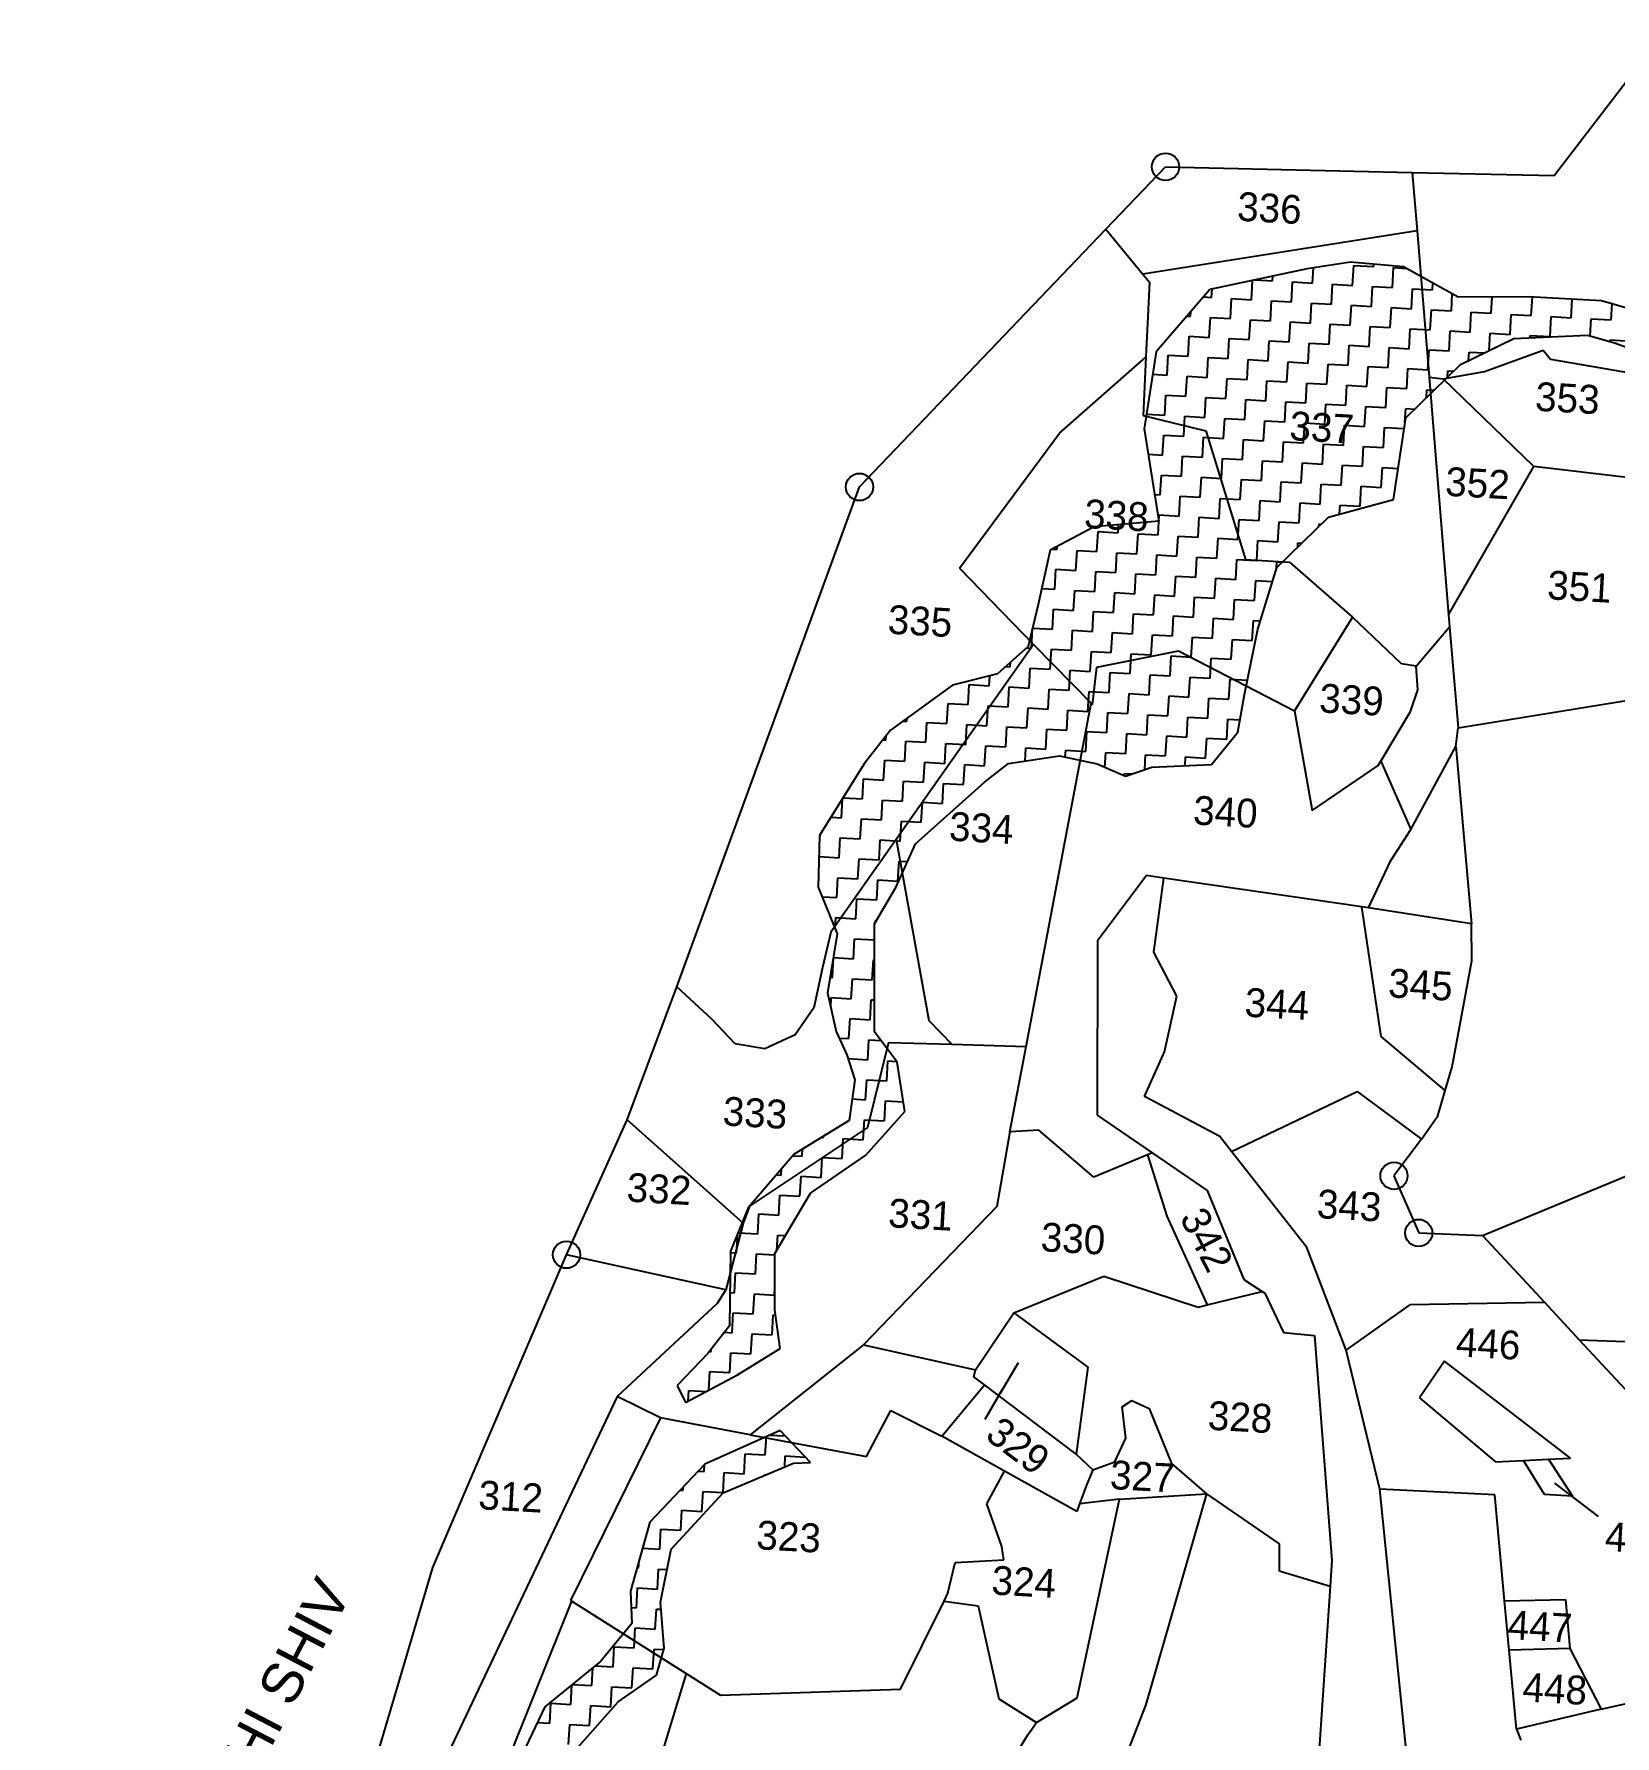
# Model space of a CAD drawing. Header units: metres. Extents: x 291643 to 293224, y 1990052 to 1993088.
# Drawn here: x 291999 to 292525, y 1991942 to 1992508 of the extents above; entities that cross this region are included whole.
import ezdxf
from ezdxf.enums import TextEntityAlignment as Align

# ---------------------------------------------------------------- set-up
doc = ezdxf.new("R2010")
doc.units = ezdxf.units.M
doc.header["$MEASUREMENT"] = 0
for name, color, linetype in [('OFF', 1, 'Continuous'), ('POLY_HATCH', 12, 'Continuous'), ('POLY_PARCEL', 6, 'Continuous'), ('TEXT_MAPOUT', 7, 'Continuous'), ('TEXT_PARCEL', 7, 'Continuous'), ('V_BOUND_LINE', 7, 'Continuous')]:
    doc.layers.add(name, color=color, linetype=linetype)
doc.styles.get("Standard").update_dxf_attribs({"font": 'arial.ttf'})
doc.styles.add('TEXT_MAP', font='')
doc.styles.get('TEXT_MAP').set_extended_font_data('Kruti Dev 050')
doc.dimstyles.get("Standard").update_dxf_attribs({"dimtxt": 0.18, "dimasz": 0.18, "dimexe": 0.18, "dimexo": 0.0625, "dimgap": 0.09, "dimtad": 0, "dimtih": 1, "dimtoh": 1, "dimdec": 4, "dimzin": 0, "dimdsep": 46, "dimtxsty": 'Standard', "dimcen": 0.09, "dimadec": 0, "dimazin": 0, "dimtfac": 1, "dimtdec": 4, "dimtofl": 0, "dimtmove": 0, "dimatfit": 3, "dimfxl": 1, "dimtolj": 1, "dimtzin": 0, "dimarcsym": 0})

msp = doc.modelspace()

# ---------------------------------------------------------------- linework, layer by layer
for centre in [(292375.51, 1992464.03), (292273.7, 1992357.5), (292451.51, 1992128.33), (292459.73, 1992109.29), (292176.22, 1992102.06)]:
    msp.add_circle(centre, 4.53)
at = {"layer": 'OFF'}
msp.add_line((292207.52, 1992047.81), (292193.08, 1992054.91), dxfattribs=at)
at = {"layer": 'POLY_HATCH'}
for p, q in [((292422.66, 1992430.06), (292390.29, 1992423.27)), ((292437, 1992432.3), (292422.66, 1992430.06)), ((292454.68, 1992430.79), (292437, 1992432.3)), ((292472.89, 1992420.63), (292454.68, 1992430.79)), ((292390.29, 1992423.27), (292372.36, 1992402.46)), ((292496.26, 1992420.83), (292472.89, 1992420.63)), ((292520.55, 1992419.46), (292496.26, 1992420.83)), ((292542.02, 1992413.18), (292520.55, 1992419.46)), ((292473.66, 1992398.26), (292491.41, 1992406.9)), ((292491.41, 1992406.9), (292515.84, 1992408.06)), ((292515.84, 1992408.06), (292524.84, 1992405.52)), ((292372.36, 1992402.46), (292368.37, 1992376.81)), ((292524.84, 1992405.52), (292546.23, 1992397.72)), ((292455.4, 1992380.52), (292473.66, 1992398.26)), ((292451.32, 1992353.35), (292455.4, 1992380.52)), ((292368.37, 1992376.81), (292373.24, 1992346.09)), ((292429.67, 1992347.47), (292451.32, 1992353.35)), ((292351.81, 1992344.26), (292337.16, 1992336.46)), ((292373.24, 1992346.09), (292351.81, 1992344.26)), ((292412.48, 1992330.68), (292429.67, 1992347.47)), ((292337.16, 1992336.46), (292333.09, 1992318.42)), ((292406.24, 1992310.23), (292412.48, 1992330.68)), ((292333.09, 1992318.42), (292329.76, 1992304.4)), ((292401.74, 1992288.45), (292406.24, 1992310.23)), ((292329.76, 1992304.4), (292319.6, 1992295.34)), ((292319.6, 1992295.34), (292304.67, 1992291.61)), ((292304.67, 1992291.61), (292284.02, 1992276.54)), ((292399.51, 1992275.89), (292401.74, 1992288.45)), ((292284.02, 1992276.54), (292275.27, 1992265.37)), ((292390.78, 1992265.22), (292399.51, 1992275.89)), ((292275.27, 1992265.37), (292260.43, 1992241.59)), ((292315.31, 1992259.34), (292323.27, 1992265.48)), ((292323.27, 1992265.48), (292340.18, 1992268.08)), ((292340.18, 1992268.08), (292352.71, 1992265.34)), ((292352.71, 1992265.34), (292362.13, 1992261.26)), ((292362.13, 1992261.26), (292370.93, 1992264.31)), ((292370.93, 1992264.31), (292390.78, 1992265.22)), ((292292.32, 1992238.82), (292315.31, 1992259.34)), ((292260.43, 1992241.59), (292259.97, 1992224.36)), ((292285.93, 1992224.46), (292292.32, 1992238.82)), ((292259.97, 1992224.36), (292266.2, 1992208.79)), ((292278.64, 1992212.19), (292285.93, 1992224.46)), ((292266.2, 1992208.79), (292263.06, 1992189.18)), ((292278.63, 1992176.17), (292278.64, 1992212.19)), ((292263.06, 1992189.18), (292265.89, 1992176.33)), ((292265.89, 1992176.33), (292269.51, 1992168.52)), ((292286.19, 1992166.1), (292278.63, 1992176.17)), ((292269.51, 1992168.52), (292272.09, 1992160.25)), ((292288.82, 1992149.72), (292286.19, 1992166.1)), ((292272.09, 1992160.25), (292270.3, 1992146.66)), ((292270.3, 1992146.66), (292251.9, 1992135.52)), ((292275.81, 1992135.23), (292288.82, 1992149.72)), ((292251.9, 1992135.52), (292236.68, 1992117.6)), ((292257.33, 1992122.57), (292275.81, 1992135.23)), ((292236.68, 1992117.6), (292230.79, 1992103.22)), ((292245.53, 1992102.44), (292257.33, 1992122.57)), ((292230.79, 1992103.22), (292230.4, 1992078.38)), ((292245.49, 1992083.66), (292245.53, 1992102.44)), ((292247.3, 1992070.88), (292245.49, 1992083.66)), ((292230.4, 1992078.38), (292223.28, 1992069.14)), ((292223.28, 1992069.14), (292213.04, 1992058.56)), ((292233.1, 1992062.04), (292247.3, 1992070.88)), ((292215.82, 1992052.87), (292233.1, 1992062.04)), ((292213.04, 1992058.56), (292215.82, 1992052.87)), ((292247.27, 1992043.59), (292222.27, 1992032.32)), ((292257.33, 1992032.88), (292247.27, 1992043.59)), ((292222.27, 1992032.32), (292203.92, 1992013.06)), ((292228.33, 1992022.84), (292251.74, 1992032.69)), ((292251.74, 1992032.69), (292257.33, 1992032.88)), ((292211.03, 1992004.03), (292228.33, 1992022.84)), ((292203.92, 1992013.06), (292197.55, 1991990.08)), ((292207.5, 1991986.47), (292211.03, 1992004.03)), ((292197.55, 1991990.08), (292197.96, 1991979.4)), ((292208.66, 1991971.19), (292207.5, 1991986.47)), ((292197.96, 1991979.4), (292187.6, 1991966.8)), ((292206.12, 1991962.2), (292208.66, 1991971.19)), ((292187.6, 1991966.8), (292168.97, 1991951.61)), ((292193.44, 1991953.27), (292206.12, 1991962.2)), ((292164.7, 1991920.9), (292193.44, 1991953.27)), ((292168.97, 1991951.61), (292157.45, 1991927.4))]:
    msp.add_line(p, q, dxfattribs=at)
at = {"layer": 'POLY_HATCH', "linetype": 'Continuous'}
for p, q in [((292424.43, 1992425.34), (292424.72, 1992430.39)), ((292437.73, 1992424.59), (292438.1, 1992431.24)), ((292438.1, 1992431.24), (292444.75, 1992430.87)), ((292444.75, 1992430.87), (292444.8, 1992431.63)), ((292451.02, 1992423.84), (292451.4, 1992430.49)), ((292451.4, 1992430.49), (292455.65, 1992430.25)), ((292390.82, 1992420.57), (292390.98, 1992423.41)), ((292404.11, 1992419.82), (292404.47, 1992426.25)), ((292405.32, 1992426.42), (292411.14, 1992426.1)), ((292411.14, 1992426.1), (292411.22, 1992427.66)), ((292417.41, 1992419.07), (292417.78, 1992425.72)), ((292417.78, 1992425.72), (292424.43, 1992425.34)), ((292430.7, 1992418.32), (292431.08, 1992424.97)), ((292431.08, 1992424.97), (292437.73, 1992424.59)), ((292444, 1992417.57), (292444.38, 1992424.22)), ((292444.38, 1992424.22), (292451.02, 1992423.84)), ((292457.3, 1992416.82), (292457.67, 1992423.47)), ((292457.67, 1992423.47), (292464.32, 1992423.09)), ((292464.32, 1992423.09), (292464.45, 1992425.34)), ((292388.1, 1992420.73), (292390.82, 1992420.57)), ((292397.09, 1992413.55), (292397.46, 1992420.2)), ((292397.46, 1992420.2), (292404.11, 1992419.82)), ((292410.38, 1992412.8), (292410.76, 1992419.45)), ((292410.76, 1992419.45), (292417.41, 1992419.07)), ((292423.68, 1992412.05), (292424.06, 1992418.7)), ((292424.06, 1992418.7), (292430.7, 1992418.32)), ((292436.98, 1992411.3), (292437.35, 1992417.95)), ((292437.35, 1992417.95), (292444, 1992417.57)), ((292450.27, 1992410.55), (292450.65, 1992417.2)), ((292450.65, 1992417.2), (292457.3, 1992416.82)), ((292470.59, 1992416.07), (292470.91, 1992421.74)), ((292483.89, 1992415.32), (292484.2, 1992420.73)), ((292497.19, 1992414.57), (292497.54, 1992420.76)), ((292510.48, 1992413.82), (292510.83, 1992420.01)), ((292523.78, 1992413.07), (292524.08, 1992418.43)), ((292382.62, 1992414.37), (292383.79, 1992414.3)), ((292383.79, 1992414.3), (292383.88, 1992415.83)), ((292390.07, 1992407.28), (292390.44, 1992413.93)), ((292390.44, 1992413.93), (292397.09, 1992413.55)), ((292403.36, 1992406.53), (292403.74, 1992413.17)), ((292403.74, 1992413.17), (292410.38, 1992412.8)), ((292416.66, 1992405.78), (292417.03, 1992412.42)), ((292417.03, 1992412.42), (292423.68, 1992412.05)), ((292429.95, 1992405.02), (292430.33, 1992411.67)), ((292430.33, 1992411.67), (292436.98, 1992411.3)), ((292463.57, 1992409.8), (292463.95, 1992416.44)), ((292463.95, 1992416.44), (292470.59, 1992416.07)), ((292476.87, 1992409.05), (292477.24, 1992415.69)), ((292477.24, 1992415.69), (292483.89, 1992415.32)), ((292490.16, 1992408.29), (292490.54, 1992414.94)), ((292490.54, 1992414.94), (292497.19, 1992414.57)), ((292503.46, 1992407.54), (292503.83, 1992414.19)), ((292503.83, 1992414.19), (292510.48, 1992413.82)), ((292516.81, 1992407.79), (292517.13, 1992413.44)), ((292517.13, 1992413.44), (292523.78, 1992413.07)), ((292383.04, 1992401), (292383.42, 1992407.65)), ((292383.42, 1992407.65), (292390.07, 1992407.28)), ((292396.34, 1992400.25), (292396.71, 1992406.9)), ((292396.71, 1992406.9), (292403.36, 1992406.53)), ((292409.63, 1992399.5), (292410.01, 1992406.15)), ((292410.01, 1992406.15), (292416.66, 1992405.78)), ((292443.25, 1992404.27), (292443.63, 1992410.92)), ((292443.63, 1992410.92), (292450.27, 1992410.55)), ((292456.55, 1992403.52), (292456.92, 1992410.17)), ((292456.92, 1992410.17), (292463.57, 1992409.8)), ((292469.84, 1992402.77), (292470.22, 1992409.42)), ((292470.22, 1992409.42), (292476.87, 1992409.05)), ((292483.19, 1992402.9), (292483.51, 1992408.67)), ((292483.51, 1992408.67), (292490.16, 1992408.29)), ((292496.77, 1992407.16), (292496.81, 1992407.92)), ((292496.81, 1992407.92), (292503.46, 1992407.54)), ((292523.38, 1992405.93), (292523.4, 1992406.42)), ((292523.4, 1992406.42), (292530.05, 1992406.04)), ((292376.02, 1992394.73), (292376.39, 1992401.38)), ((292376.39, 1992401.38), (292383.04, 1992401)), ((292389.31, 1992393.98), (292389.69, 1992400.63)), ((292389.69, 1992400.63), (292396.34, 1992400.25)), ((292422.93, 1992398.75), (292423.31, 1992405.4)), ((292423.31, 1992405.4), (292429.95, 1992405.02)), ((292436.23, 1992398), (292436.6, 1992404.65)), ((292436.6, 1992404.65), (292443.25, 1992404.27)), ((292449.52, 1992397.25), (292449.9, 1992403.9)), ((292449.9, 1992403.9), (292456.55, 1992403.52)), ((292462.82, 1992396.5), (292463.19, 1992403.15)), ((292463.19, 1992403.15), (292469.84, 1992402.77)), ((292476.33, 1992399.56), (292476.49, 1992402.4)), ((292476.49, 1992402.4), (292481.57, 1992402.11)), ((292371.2, 1992395), (292376.02, 1992394.73)), ((292402.61, 1992393.23), (292402.99, 1992399.88)), ((292402.99, 1992399.88), (292409.63, 1992399.5)), ((292415.91, 1992392.48), (292416.28, 1992399.13)), ((292416.28, 1992399.13), (292422.93, 1992398.75)), ((292429.2, 1992391.73), (292429.58, 1992398.38)), ((292429.58, 1992398.38), (292436.23, 1992398)), ((292442.5, 1992390.98), (292442.87, 1992397.63)), ((292442.87, 1992397.63), (292449.52, 1992397.25)), ((292455.8, 1992390.23), (292456.17, 1992396.88)), ((292456.17, 1992396.88), (292462.82, 1992396.5)), ((292469.35, 1992394.08), (292469.47, 1992396.12)), ((292469.47, 1992396.12), (292471.35, 1992396.02)), ((292382.29, 1992387.71), (292382.67, 1992394.36)), ((292382.67, 1992394.36), (292389.31, 1992393.98)), ((292395.59, 1992386.96), (292395.96, 1992393.61)), ((292395.96, 1992393.61), (292402.61, 1992393.23)), ((292408.88, 1992386.21), (292409.26, 1992392.85)), ((292409.26, 1992392.85), (292415.91, 1992392.48)), ((292422.18, 1992385.46), (292422.55, 1992392.1)), ((292422.55, 1992392.1), (292429.2, 1992391.73)), ((292435.48, 1992384.71), (292435.85, 1992391.35)), ((292435.85, 1992391.35), (292442.5, 1992390.98)), ((292448.77, 1992383.95), (292449.15, 1992390.6)), ((292449.15, 1992390.6), (292455.8, 1992390.23)), ((292462.3, 1992387.22), (292462.44, 1992389.85)), ((292462.44, 1992389.85), (292464.86, 1992389.72)), ((292375.27, 1992381.44), (292375.64, 1992388.08)), ((292375.64, 1992388.08), (292382.29, 1992387.71)), ((292388.56, 1992380.68), (292388.94, 1992387.33)), ((292388.94, 1992387.33), (292395.59, 1992386.96)), ((292401.86, 1992379.93), (292402.24, 1992386.58)), ((292402.24, 1992386.58), (292408.88, 1992386.21)), ((292415.16, 1992379.18), (292415.53, 1992385.83)), ((292415.53, 1992385.83), (292422.18, 1992385.46)), ((292428.45, 1992378.43), (292428.83, 1992385.08)), ((292428.83, 1992385.08), (292435.48, 1992384.71)), ((292441.75, 1992377.68), (292442.12, 1992384.33)), ((292442.12, 1992384.33), (292448.77, 1992383.95)), ((292455.16, 1992378.92), (292455.42, 1992383.58)), ((292455.42, 1992383.58), (292458.37, 1992383.41)), ((292369.15, 1992381.78), (292375.27, 1992381.44)), ((292381.54, 1992374.41), (292381.92, 1992381.06)), ((292381.92, 1992381.06), (292388.56, 1992380.68)), ((292394.84, 1992373.66), (292395.21, 1992380.31)), ((292395.21, 1992380.31), (292401.86, 1992379.93)), ((292408.13, 1992372.91), (292408.51, 1992379.56)), ((292408.51, 1992379.56), (292415.16, 1992379.18)), ((292421.43, 1992372.16), (292421.8, 1992378.81)), ((292421.8, 1992378.81), (292428.45, 1992378.43)), ((292434.73, 1992371.41), (292435.1, 1992378.06)), ((292435.1, 1992378.06), (292441.75, 1992377.68)), ((292374.52, 1992368.14), (292374.89, 1992374.79)), ((292374.89, 1992374.79), (292381.54, 1992374.41)), ((292387.81, 1992367.39), (292388.19, 1992374.04)), ((292388.19, 1992374.04), (292394.84, 1992373.66)), ((292401.11, 1992366.64), (292401.48, 1992373.29)), ((292401.48, 1992373.29), (292408.13, 1992372.91)), ((292414.41, 1992365.89), (292414.78, 1992372.54)), ((292414.78, 1992372.54), (292421.43, 1992372.16)), ((292448.02, 1992370.66), (292448.4, 1992377.31)), ((292448.4, 1992377.31), (292454.86, 1992376.94)), ((292369.7, 1992368.41), (292374.52, 1992368.14)), ((292380.79, 1992361.12), (292381.16, 1992367.76)), ((292381.16, 1992367.76), (292387.81, 1992367.39)), ((292394.09, 1992360.36), (292394.46, 1992367.01)), ((292394.46, 1992367.01), (292401.11, 1992366.64)), ((292407.38, 1992359.61), (292407.76, 1992366.26)), ((292407.76, 1992366.26), (292414.41, 1992365.89)), ((292427.7, 1992365.14), (292428.08, 1992371.78)), ((292428.08, 1992371.78), (292434.73, 1992371.41)), ((292441, 1992364.39), (292441.37, 1992371.03)), ((292441.37, 1992371.03), (292448.02, 1992370.66)), ((292373.77, 1992354.84), (292374.14, 1992361.49)), ((292374.14, 1992361.49), (292380.79, 1992361.12)), ((292387.06, 1992354.09), (292387.44, 1992360.74)), ((292387.44, 1992360.74), (292394.09, 1992360.36)), ((292420.68, 1992358.86), (292421.05, 1992365.51)), ((292421.05, 1992365.51), (292427.7, 1992365.14)), ((292433.97, 1992358.11), (292434.35, 1992364.76)), ((292434.35, 1992364.76), (292441, 1992364.39)), ((292447.27, 1992357.36), (292447.65, 1992364.01)), ((292447.65, 1992364.01), (292452.88, 1992363.71)), ((292371.84, 1992354.95), (292373.77, 1992354.84)), ((292400.36, 1992353.34), (292400.73, 1992359.99)), ((292400.73, 1992359.99), (292407.38, 1992359.61)), ((292413.65, 1992352.59), (292414.03, 1992359.24)), ((292414.03, 1992359.24), (292420.68, 1992358.86)), ((292426.95, 1992351.84), (292427.33, 1992358.49)), ((292427.33, 1992358.49), (292433.97, 1992358.11)), ((292440.25, 1992351.09), (292440.62, 1992357.74)), ((292440.62, 1992357.74), (292447.27, 1992357.36)), ((292380.04, 1992347.82), (292380.41, 1992354.47)), ((292380.41, 1992354.47), (292387.06, 1992354.09)), ((292393.33, 1992347.07), (292393.71, 1992353.72)), ((292393.71, 1992353.72), (292400.36, 1992353.34)), ((292406.63, 1992346.32), (292407.01, 1992352.97)), ((292407.01, 1992352.97), (292413.65, 1992352.59)), ((292419.93, 1992345.57), (292420.3, 1992352.22)), ((292420.3, 1992352.22), (292426.95, 1992351.84)), ((292433.43, 1992348.49), (292433.6, 1992351.46)), ((292433.6, 1992351.46), (292440.25, 1992351.09)), ((292359.72, 1992342.3), (292359.87, 1992344.95)), ((292373.01, 1992341.55), (292373.39, 1992348.19)), ((292373.39, 1992348.19), (292380.04, 1992347.82)), ((292386.31, 1992340.8), (292386.69, 1992347.44)), ((292386.69, 1992347.44), (292393.33, 1992347.07)), ((292399.61, 1992340.05), (292399.98, 1992346.69)), ((292399.98, 1992346.69), (292406.63, 1992346.32)), ((292412.9, 1992339.29), (292413.28, 1992345.94)), ((292413.28, 1992345.94), (292419.93, 1992345.57)), ((292426.53, 1992344.41), (292426.58, 1992345.19)), ((292426.58, 1992345.19), (292427.29, 1992345.15)), ((292352.69, 1992336.02), (292353.07, 1992342.67)), ((292353.07, 1992342.67), (292359.72, 1992342.3)), ((292365.99, 1992335.27), (292366.37, 1992341.92)), ((292366.37, 1992341.92), (292373.01, 1992341.55)), ((292379.29, 1992334.52), (292379.66, 1992341.17)), ((292379.66, 1992341.17), (292386.31, 1992340.8)), ((292392.58, 1992333.77), (292392.96, 1992340.42)), ((292392.96, 1992340.42), (292399.61, 1992340.05)), ((292405.88, 1992333.02), (292406.26, 1992339.67)), ((292406.26, 1992339.67), (292412.9, 1992339.29)), ((292419.47, 1992337.52), (292419.55, 1992338.92)), ((292419.55, 1992338.92), (292420.84, 1992338.85)), ((292337.91, 1992336.86), (292339.4, 1992336.78)), ((292339.4, 1992336.78), (292339.45, 1992337.68)), ((292345.67, 1992329.75), (292346.05, 1992336.4)), ((292346.05, 1992336.4), (292352.69, 1992336.02)), ((292358.97, 1992329), (292359.34, 1992335.65)), ((292359.34, 1992335.65), (292365.99, 1992335.27)), ((292372.26, 1992328.25), (292372.64, 1992334.9)), ((292372.64, 1992334.9), (292379.29, 1992334.52)), ((292385.56, 1992327.5), (292385.94, 1992334.15)), ((292385.94, 1992334.15), (292392.58, 1992333.77)), ((292398.86, 1992326.75), (292399.23, 1992333.4)), ((292399.23, 1992333.4), (292405.88, 1992333.02)), ((292412.4, 1992330.45), (292412.53, 1992332.65)), ((292412.53, 1992332.65), (292414.38, 1992332.54)), ((292338.65, 1992323.48), (292339.02, 1992330.13)), ((292339.02, 1992330.13), (292345.67, 1992329.75)), ((292351.94, 1992322.73), (292352.32, 1992329.38)), ((292352.32, 1992329.38), (292358.97, 1992329)), ((292365.24, 1992321.98), (292365.62, 1992328.63)), ((292365.62, 1992328.63), (292372.26, 1992328.25)), ((292378.54, 1992321.23), (292378.91, 1992327.88)), ((292378.91, 1992327.88), (292385.56, 1992327.5)), ((292391.83, 1992320.48), (292392.21, 1992327.12)), ((292392.21, 1992327.12), (292398.86, 1992326.75)), ((292334.29, 1992323.73), (292338.65, 1992323.48)), ((292344.92, 1992316.46), (292345.3, 1992323.1)), ((292345.3, 1992323.1), (292351.94, 1992322.73)), ((292358.22, 1992315.7), (292358.59, 1992322.35)), ((292358.59, 1992322.35), (292365.24, 1992321.98)), ((292371.51, 1992314.95), (292371.89, 1992321.6)), ((292371.89, 1992321.6), (292378.54, 1992321.23)), ((292384.81, 1992314.2), (292385.18, 1992320.85)), ((292385.18, 1992320.85), (292391.83, 1992320.48)), ((292405.13, 1992319.73), (292405.5, 1992326.37)), ((292405.5, 1992326.37), (292411.07, 1992326.06)), ((292337.9, 1992310.18), (292338.27, 1992316.83)), ((292338.27, 1992316.83), (292344.92, 1992316.46)), ((292351.19, 1992309.43), (292351.57, 1992316.08)), ((292351.57, 1992316.08), (292358.22, 1992315.7)), ((292364.49, 1992308.68), (292364.86, 1992315.33)), ((292364.86, 1992315.33), (292371.51, 1992314.95)), ((292398.11, 1992313.45), (292398.48, 1992320.1)), ((292398.48, 1992320.1), (292405.13, 1992319.73)), ((292330.87, 1992303.91), (292331.25, 1992310.56)), ((292331.25, 1992310.56), (292337.9, 1992310.18)), ((292344.17, 1992303.16), (292344.54, 1992309.81)), ((292344.54, 1992309.81), (292351.19, 1992309.43)), ((292377.79, 1992307.93), (292378.16, 1992314.58)), ((292378.16, 1992314.58), (292384.81, 1992314.2)), ((292391.08, 1992307.18), (292391.46, 1992313.83)), ((292391.46, 1992313.83), (292398.11, 1992313.45)), ((292404.38, 1992306.43), (292404.75, 1992313.08)), ((292404.75, 1992313.08), (292407.07, 1992312.95)), ((292329.31, 1992304), (292330.87, 1992303.91)), ((292357.47, 1992302.41), (292357.84, 1992309.06)), ((292357.84, 1992309.06), (292364.49, 1992308.68)), ((292370.76, 1992301.66), (292371.14, 1992308.31)), ((292371.14, 1992308.31), (292377.79, 1992307.93)), ((292384.06, 1992300.91), (292384.43, 1992307.56)), ((292384.43, 1992307.56), (292391.08, 1992307.18)), ((292397.35, 1992300.16), (292397.73, 1992306.8)), ((292397.73, 1992306.8), (292404.38, 1992306.43)), ((292323.85, 1992297.64), (292323.94, 1992299.21)), ((292337.15, 1992296.89), (292337.52, 1992303.53)), ((292337.52, 1992303.53), (292344.17, 1992303.16)), ((292350.44, 1992296.14), (292350.82, 1992302.78)), ((292350.82, 1992302.78), (292357.47, 1992302.41)), ((292363.74, 1992295.39), (292364.11, 1992302.03)), ((292364.11, 1992302.03), (292370.76, 1992301.66)), ((292377.03, 1992294.63), (292377.41, 1992301.28)), ((292377.41, 1992301.28), (292384.06, 1992300.91)), ((292390.33, 1992293.88), (292390.71, 1992300.53)), ((292390.71, 1992300.53), (292397.35, 1992300.16)), ((292403.97, 1992299.25), (292404, 1992299.78)), ((292404, 1992299.78), (292404.08, 1992299.78)), ((292316.83, 1992291.36), (292317.01, 1992294.69)), ((292322.28, 1992297.73), (292323.85, 1992297.64)), ((292330.12, 1992290.61), (292330.5, 1992297.26)), ((292330.5, 1992297.26), (292337.15, 1992296.89)), ((292343.42, 1992289.86), (292343.79, 1992296.51)), ((292343.79, 1992296.51), (292350.44, 1992296.14)), ((292356.72, 1992289.11), (292357.09, 1992295.76)), ((292357.09, 1992295.76), (292363.74, 1992295.39)), ((292370.01, 1992288.36), (292370.39, 1992295.01)), ((292370.39, 1992295.01), (292377.03, 1992294.63)), ((292383.31, 1992287.61), (292383.68, 1992294.26)), ((292383.68, 1992294.26), (292390.33, 1992293.88)), ((292396.6, 1992286.86), (292396.98, 1992293.51)), ((292396.98, 1992293.51), (292402.72, 1992293.18)), ((292309.8, 1992285.09), (292310.18, 1992291.74)), ((292310.18, 1992291.74), (292316.83, 1992291.36)), ((292323.1, 1992284.34), (292323.47, 1992290.99)), ((292323.47, 1992290.99), (292330.12, 1992290.61)), ((292336.4, 1992283.59), (292336.77, 1992290.24)), ((292336.77, 1992290.24), (292343.42, 1992289.86)), ((292349.69, 1992282.84), (292350.07, 1992289.49)), ((292350.07, 1992289.49), (292356.72, 1992289.11)), ((292362.99, 1992282.09), (292363.36, 1992288.74)), ((292363.36, 1992288.74), (292370.01, 1992288.36)), ((292376.28, 1992281.34), (292376.66, 1992287.99)), ((292376.66, 1992287.99), (292383.31, 1992287.61)), ((292389.58, 1992280.59), (292389.96, 1992287.24)), ((292389.96, 1992287.24), (292396.6, 1992286.86)), ((292302.78, 1992278.82), (292303.15, 1992285.47)), ((292303.15, 1992285.47), (292309.8, 1992285.09)), ((292316.08, 1992278.07), (292316.45, 1992284.72)), ((292316.45, 1992284.72), (292323.1, 1992284.34)), ((292329.37, 1992277.32), (292329.75, 1992283.97)), ((292329.75, 1992283.97), (292336.4, 1992283.59)), ((292342.67, 1992276.57), (292343.04, 1992283.22)), ((292343.04, 1992283.22), (292349.69, 1992282.84)), ((292355.96, 1992275.82), (292356.34, 1992282.46)), ((292356.34, 1992282.46), (292362.99, 1992282.09)), ((292369.26, 1992275.07), (292369.64, 1992281.71)), ((292369.64, 1992281.71), (292376.28, 1992281.34)), ((292288.26, 1992279.64), (292289.48, 1992279.57)), ((292289.48, 1992279.57), (292289.54, 1992280.57)), ((292295.76, 1992272.55), (292296.13, 1992279.19)), ((292296.13, 1992279.19), (292302.78, 1992278.82)), ((292309.05, 1992271.8), (292309.43, 1992278.44)), ((292309.43, 1992278.44), (292316.08, 1992278.07)), ((292322.35, 1992271.04), (292322.72, 1992277.69)), ((292322.72, 1992277.69), (292329.37, 1992277.32)), ((292335.64, 1992270.29), (292336.02, 1992276.94)), ((292336.02, 1992276.94), (292342.67, 1992276.57)), ((292348.94, 1992269.54), (292349.32, 1992276.19)), ((292349.32, 1992276.19), (292355.96, 1992275.82)), ((292382.56, 1992274.31), (292382.93, 1992280.96)), ((292382.93, 1992280.96), (292389.58, 1992280.59)), ((292395.85, 1992273.56), (292396.23, 1992280.21)), ((292396.23, 1992280.21), (292400.23, 1992279.99)), ((292281.52, 1992273.35), (292282.46, 1992273.3)), ((292282.46, 1992273.3), (292282.54, 1992274.65)), ((292288.73, 1992266.27), (292289.11, 1992272.92)), ((292289.11, 1992272.92), (292295.76, 1992272.55)), ((292302.03, 1992265.52), (292302.4, 1992272.17)), ((292302.4, 1992272.17), (292309.05, 1992271.8)), ((292315.32, 1992264.77), (292315.7, 1992271.42)), ((292315.7, 1992271.42), (292322.35, 1992271.04)), ((292328.75, 1992266.32), (292329, 1992270.67)), ((292329, 1992270.67), (292335.64, 1992270.29)), ((292342.16, 1992267.65), (292342.29, 1992269.92)), ((292342.29, 1992269.92), (292348.94, 1992269.54)), ((292362.24, 1992268.79), (292362.61, 1992275.44)), ((292362.61, 1992275.44), (292369.26, 1992275.07)), ((292375.53, 1992268.04), (292375.91, 1992274.69)), ((292375.91, 1992274.69), (292382.56, 1992274.31)), ((292388.83, 1992267.29), (292389.2, 1992273.94)), ((292389.2, 1992273.94), (292395.85, 1992273.56)), ((292281.71, 1992260), (292282.08, 1992266.65)), ((292282.08, 1992266.65), (292288.73, 1992266.27)), ((292295, 1992259.25), (292295.38, 1992265.9)), ((292295.38, 1992265.9), (292302.03, 1992265.52)), ((292308.3, 1992258.5), (292308.68, 1992265.15)), ((292308.68, 1992265.15), (292315.32, 1992264.77)), ((292355.31, 1992264.22), (292355.59, 1992269.17)), ((292355.59, 1992269.17), (292362.24, 1992268.79)), ((292368.61, 1992263.51), (292368.89, 1992268.42)), ((292368.89, 1992268.42), (292375.53, 1992268.04)), ((292382.02, 1992264.82), (292382.18, 1992267.67)), ((292382.18, 1992267.67), (292388.83, 1992267.29)), ((292274.68, 1992253.73), (292275.06, 1992260.38)), ((292275.06, 1992260.38), (292281.71, 1992260)), ((292287.98, 1992252.98), (292288.36, 1992259.63)), ((292288.36, 1992259.63), (292295, 1992259.25)), ((292301.28, 1992252.23), (292301.65, 1992258.87)), ((292301.65, 1992258.87), (292308.3, 1992258.5)), ((292361.82, 1992261.39), (292361.86, 1992262.14)), ((292361.86, 1992262.14), (292364.28, 1992262.01)), ((292267.66, 1992247.46), (292268.02, 1992253.74)), ((292268.23, 1992254.09), (292274.68, 1992253.73)), ((292280.96, 1992246.7), (292281.33, 1992253.35)), ((292281.33, 1992253.35), (292287.98, 1992252.98)), ((292264.21, 1992247.65), (292267.66, 1992247.46)), ((292294.25, 1992245.95), (292294.63, 1992252.6)), ((292294.63, 1992252.6), (292301.28, 1992252.23)), ((292260.64, 1992241.18), (292260.68, 1992241.99)), ((292273.93, 1992240.43), (292274.31, 1992247.08)), ((292274.31, 1992247.08), (292280.96, 1992246.7)), ((292287.23, 1992239.68), (292287.61, 1992246.33)), ((292287.61, 1992246.33), (292294.25, 1992245.95)), ((292260.42, 1992241.2), (292260.64, 1992241.18)), ((292266.91, 1992234.16), (292267.29, 1992240.81)), ((292267.29, 1992240.81), (292273.93, 1992240.43)), ((292280.21, 1992233.41), (292280.58, 1992240.06)), ((292280.58, 1992240.06), (292287.23, 1992239.68)), ((292260.22, 1992233.86), (292260.26, 1992234.53)), ((292260.26, 1992234.53), (292266.91, 1992234.16)), ((292273.18, 1992227.14), (292273.56, 1992233.78)), ((292273.56, 1992233.78), (292280.21, 1992233.41)), ((292286.48, 1992226.38), (292286.85, 1992233.03)), ((292286.85, 1992233.03), (292289.68, 1992232.87)), ((292266.16, 1992220.86), (292266.53, 1992227.51)), ((292266.53, 1992227.51), (292273.18, 1992227.14)), ((292279.46, 1992220.11), (292279.83, 1992226.76)), ((292279.83, 1992226.76), (292286.48, 1992226.38)), ((292261.26, 1992221.14), (292266.16, 1992220.86)), ((292272.43, 1992213.84), (292272.81, 1992220.49)), ((292272.81, 1992220.49), (292279.46, 1992220.11)), ((292265.57, 1992210.36), (292265.78, 1992214.21)), ((292265.78, 1992214.21), (292272.43, 1992213.84)), ((292279.05, 1992212.88), (292279.08, 1992213.46)), ((292279.08, 1992213.46), (292279.38, 1992213.45)), ((292271.68, 1992200.54), (292272.06, 1992207.19)), ((292272.06, 1992207.19), (292278.64, 1992206.82)), ((292264.66, 1992194.27), (292265.03, 1992200.92)), ((292265.03, 1992200.92), (292271.68, 1992200.54)), ((292277.95, 1992193.52), (292278.33, 1992200.17)), ((292278.33, 1992200.17), (292278.63, 1992200.15)), ((292263.88, 1992194.31), (292264.66, 1992194.27)), ((292270.93, 1992187.25), (292271.31, 1992193.9)), ((292271.31, 1992193.9), (292277.95, 1992193.52)), ((292264.1, 1992184.43), (292264.28, 1992187.62)), ((292264.28, 1992187.62), (292270.93, 1992187.25)), ((292277.2, 1992180.22), (292277.58, 1992186.87)), ((292277.58, 1992186.87), (292278.63, 1992186.81)), ((292270.18, 1992173.95), (292270.56, 1992180.6)), ((292270.56, 1992180.6), (292277.2, 1992180.22)), ((292266.9, 1992174.14), (292270.18, 1992173.95)), ((292276.45, 1992166.93), (292276.83, 1992173.58)), ((292276.83, 1992173.58), (292280.74, 1992173.35)), ((292269.89, 1992167.3), (292276.45, 1992166.93)), ((292282.73, 1992159.9), (292283.1, 1992166.55)), ((292283.1, 1992166.55), (292285.97, 1992166.39)), ((292275.7, 1992153.63), (292276.08, 1992160.28)), ((292276.08, 1992160.28), (292282.73, 1992159.9)), ((292271.25, 1992153.88), (292275.7, 1992153.63)), ((292281.97, 1992146.61), (292282.35, 1992153.26)), ((292282.35, 1992153.26), (292288.3, 1992152.92)), ((292274.95, 1992140.33), (292275.33, 1992146.98)), ((292275.33, 1992146.98), (292281.97, 1992146.61)), ((292261.15, 1992141.11), (292261.65, 1992141.09)), ((292261.65, 1992141.09), (292261.67, 1992141.43)), ((292267.93, 1992134.06), (292268.3, 1992140.71)), ((292268.3, 1992140.71), (292274.95, 1992140.33)), ((292251.46, 1992134.99), (292254.63, 1992134.81)), ((292254.63, 1992134.81), (292254.77, 1992137.25)), ((292260.9, 1992127.79), (292261.28, 1992134.44)), ((292261.28, 1992134.44), (292267.93, 1992134.06)), ((292246.05, 1992128.63), (292247.61, 1992128.54)), ((292247.61, 1992128.54), (292247.72, 1992130.6)), ((292253.88, 1992121.52), (292254.26, 1992128.16)), ((292254.26, 1992128.16), (292260.9, 1992127.79)), ((292246.86, 1992115.24), (292247.23, 1992121.89)), ((292247.23, 1992121.89), (292253.88, 1992121.52)), ((292239.83, 1992108.97), (292240.21, 1992115.62)), ((292240.21, 1992115.62), (292246.86, 1992115.24)), ((292232.81, 1992102.7), (292233.17, 1992109.03)), ((292233.29, 1992109.34), (292239.83, 1992108.97)), ((292246.2, 1992103.57), (292246.48, 1992108.6)), ((292246.48, 1992108.6), (292249.05, 1992108.45)), ((292230.78, 1992102.81), (292232.81, 1992102.7)), ((292239.08, 1992095.67), (292239.46, 1992102.32)), ((292239.46, 1992102.32), (292245.53, 1992101.98)), ((292232.06, 1992089.4), (292232.43, 1992096.05)), ((292232.43, 1992096.05), (292239.08, 1992095.67)), ((292230.57, 1992089.49), (292232.06, 1992089.4)), ((292238.33, 1992082.38), (292238.71, 1992089.03)), ((292238.71, 1992089.03), (292245.36, 1992088.65)), ((292245.36, 1992088.65), (292245.5, 1992091.29)), ((292231.31, 1992076.11), (292231.68, 1992082.75)), ((292231.68, 1992082.75), (292238.33, 1992082.38)), ((292244.6, 1992075.35), (292244.98, 1992082)), ((292244.98, 1992082), (292245.73, 1992081.96)), ((292228.76, 1992076.25), (292231.31, 1992076.11)), ((292237.58, 1992069.08), (292237.96, 1992075.73)), ((292237.96, 1992075.73), (292244.6, 1992075.35)), ((292223.83, 1992069.86), (292224.28, 1992069.83)), ((292224.28, 1992069.83), (292224.32, 1992070.5)), ((292230.56, 1992062.81), (292230.93, 1992069.46)), ((292230.93, 1992069.46), (292237.58, 1992069.08)), ((292223.56, 1992056.97), (292223.91, 1992063.18)), ((292223.91, 1992063.18), (292230.56, 1992062.81)), ((292216.68, 1992053.32), (292216.89, 1992056.91)), ((292216.89, 1992056.91), (292222.81, 1992056.58)), ((292242.35, 1992035.47), (292242.69, 1992041.53)), ((292243.85, 1992042.05), (292248.99, 1992041.76)), ((292222.03, 1992029.94), (292222.16, 1992032.21)), ((292235.33, 1992029.19), (292235.7, 1992035.84)), ((292235.7, 1992035.84), (292242.35, 1992035.47)), ((292248.79, 1992031.45), (292249, 1992035.09)), ((292249, 1992035.09), (292255.6, 1992034.72)), ((292220.11, 1992030.05), (292222.03, 1992029.94)), ((292228.3, 1992022.92), (292228.68, 1992029.57)), ((292228.68, 1992029.57), (292235.33, 1992029.19)), ((292241.96, 1992028.58), (292241.98, 1992028.82)), ((292241.98, 1992028.82), (292242.47, 1992028.79)), ((292214.08, 1992023.72), (292215.01, 1992023.67)), ((292215.01, 1992023.67), (292215.07, 1992024.76)), ((292221.28, 1992016.65), (292221.66, 1992023.3)), ((292221.66, 1992023.3), (292228.3, 1992022.92)), ((292214.26, 1992010.37), (292214.63, 1992017.02)), ((292214.63, 1992017.02), (292221.28, 1992016.65)), ((292207.23, 1992004.1), (292207.61, 1992010.75)), ((292207.61, 1992010.75), (292214.26, 1992010.37)), ((292201.52, 1992004.42), (292207.23, 1992004.1)), ((292200.21, 1991997.83), (292200.34, 1992000.16)), ((292199.7, 1991997.86), (292200.21, 1991997.83)), ((292206.48, 1991990.81), (292206.86, 1991997.45)), ((292206.86, 1991997.45), (292209.67, 1991997.3)), ((292199.46, 1991984.53), (292199.83, 1991991.18)), ((292199.83, 1991991.18), (292206.48, 1991990.81)), ((292197.76, 1991984.63), (292199.46, 1991984.53)), ((292205.73, 1991977.51), (292206.11, 1991984.16)), ((292206.11, 1991984.16), (292207.68, 1991984.07)), ((292198.71, 1991971.24), (292199.08, 1991977.88)), ((292199.08, 1991977.88), (292205.73, 1991977.51)), ((292191.69, 1991964.96), (292192.06, 1991971.61)), ((292192.06, 1991971.61), (292198.71, 1991971.24)), ((292204.98, 1991964.21), (292205.36, 1991970.86)), ((292205.36, 1991970.86), (292208.52, 1991970.68)), ((292184.66, 1991958.69), (292185, 1991964.67)), ((292185.76, 1991965.3), (292191.69, 1991964.96)), ((292197.96, 1991957.94), (292198.33, 1991964.59)), ((292198.33, 1991964.59), (292204.98, 1991964.21)), ((292177.64, 1991952.42), (292178.01, 1991958.98)), ((292178.11, 1991959.06), (292184.66, 1991958.69)), ((292170.61, 1991946.15), (292170.99, 1991952.79)), ((292170.99, 1991952.79), (292177.64, 1991952.42)), ((292190.93, 1991951.67), (292191.31, 1991958.32)), ((292191.31, 1991958.32), (292197.96, 1991957.94)), ((292183.91, 1991945.39), (292184.29, 1991952.04)), ((292184.29, 1991952.04), (292190.93, 1991951.67)), ((292166.48, 1991946.38), (292170.61, 1991946.15)), ((292176.89, 1991939.12), (292177.26, 1991945.77)), ((292177.26, 1991945.77), (292183.91, 1991945.39))]:
    msp.add_line(p, q, dxfattribs=at)
at = {"layer": 'POLY_PARCEL'}
for p, q in [((292457.59, 1992462.18), (292459.19, 1992442.71)), ((292355.67, 1992443.27), (292367.94, 1992428.33)), ((292459.19, 1992442.71), (292367.94, 1992428.33)), ((292459.19, 1992442.71), (292463.19, 1992394.03)), ((292367.94, 1992428.33), (292370.13, 1992425.66)), ((292370.13, 1992425.66), (292368.99, 1992400.68)), ((292340.18, 1992375.44), (292368.99, 1992400.68)), ((292368.99, 1992400.68), (292368.11, 1992381.26)), ((292481.58, 1992395.94), (292501.14, 1992403.08)), ((292501.14, 1992403.08), (292503.62, 1992400)), ((292467.88, 1992393.47), (292481.58, 1992395.94)), ((292503.62, 1992400), (292546.53, 1992392.57)), ((292463.19, 1992394.03), (292469.66, 1992314.92)), ((292463.19, 1992394.03), (292467.88, 1992393.47)), ((292498.07, 1992364.37), (292467.88, 1992393.47)), ((292368.11, 1992381.26), (292388.87, 1992376.17)), ((292306.92, 1992330.5), (292340.18, 1992375.44)), ((292388.87, 1992376.17), (292402.12, 1992333.35)), ((292469.66, 1992314.92), (292498.07, 1992364.37)), ((292529.98, 1992360.51), (292498.07, 1992364.37)), ((292402.12, 1992333.35), (292416.75, 1992332.53)), ((292416.75, 1992332.53), (292437.75, 1992314.22)), ((292306.92, 1992330.5), (292331.62, 1992305.13)), ((292437.75, 1992314.22), (292418.36, 1992283.03)), ((292454, 1992298.63), (292437.75, 1992314.22)), ((292458.85, 1992297.86), (292470, 1992310.95)), ((292469.66, 1992314.92), (292470, 1992310.95)), ((292470, 1992310.95), (292472.84, 1992277.32)), ((292331.62, 1992305.13), (292285.84, 1992240.22)), ((292331.62, 1992305.13), (292350.72, 1992285.52)), ((292352.68, 1992297.6), (292379.86, 1992302.98)), ((292379.86, 1992302.98), (292418.36, 1992283.03)), ((292458.85, 1992297.86), (292454, 1992298.63)), ((292351.2, 1992285.02), (292352.68, 1992297.6)), ((292459.39, 1992290.01), (292458.85, 1992297.86)), ((292457.02, 1992282.8), (292459.39, 1992290.01)), ((292472.84, 1992277.32), (292560.01, 1992291.55)), ((292329.15, 1992171.38), (292350.72, 1992285.52)), ((292350.72, 1992285.52), (292351.2, 1992285.02)), ((292418.36, 1992283.03), (292424.33, 1992249.91)), ((292447.11, 1992266.31), (292457.02, 1992282.8)), ((292472.14, 1992271.12), (292472.84, 1992277.32)), ((292457.15, 1992243.57), (292472.14, 1992271.12)), ((292472.14, 1992271.12), (292477.26, 1992212.12)), ((292424.33, 1992249.91), (292446.22, 1992264.82)), ((292446.22, 1992264.82), (292447.11, 1992266.31)), ((292447.11, 1992266.31), (292457.15, 1992243.57)), ((292450.42, 1992233.21), (292457.15, 1992243.57)), ((292285.84, 1992240.22), (292264.1, 1992209.39)), ((292285.84, 1992240.22), (292296.8, 1992180.03)), ((292443, 1992217.51), (292450.42, 1992233.21)), ((292369.12, 1992228.2), (292352.92, 1992206.48)), ((292374.92, 1992227.36), (292369.12, 1992228.2)), ((292371.63, 1992202.76), (292374.92, 1992227.36)), ((292440.84, 1992217.82), (292374.92, 1992227.36)), ((292447.22, 1992174.69), (292440.84, 1992217.82)), ((292443, 1992217.51), (292440.84, 1992217.82)), ((292477.26, 1992212.12), (292443, 1992217.51)), ((292264.1, 1992209.39), (292261.36, 1992197.59)), ((292477.44, 1992199.85), (292477.26, 1992212.12)), ((292352.92, 1992206.48), (292352.72, 1992148.54)), ((292379.25, 1992188.13), (292371.63, 1992202.76)), ((292261.36, 1992197.59), (292258.52, 1992184.24)), ((292470.84, 1992164.53), (292477.44, 1992199.85)), ((292224.51, 1992180.44), (292212.95, 1992191.15)), ((292375.13, 1992169.56), (292379.25, 1992188.13)), ((292232.36, 1992172.2), (292224.51, 1992180.44)), ((292258.52, 1992184.24), (292252.29, 1992175.23)), ((292296.8, 1992180.03), (292304.42, 1992172.1)), ((292252.29, 1992175.23), (292242.15, 1992170.61)), ((292468.53, 1992156.68), (292447.22, 1992174.69)), ((292242.15, 1992170.61), (292232.36, 1992172.2)), ((292283.35, 1992172.7), (292276.36, 1992144.35)), ((292283.35, 1992172.7), (292304.42, 1992172.1)), ((292304.42, 1992172.1), (292329.15, 1992171.38)), ((292323.7, 1992142.91), (292329.15, 1992171.38)), ((292368.56, 1992154.68), (292375.13, 1992169.56)), ((292468.53, 1992156.68), (292470.84, 1992164.53)), ((292466.08, 1992148.3), (292468.53, 1992156.68)), ((292393.53, 1992141.37), (292368.56, 1992154.68)), ((292397.4, 1992136.45), (292439.27, 1992156.34)), ((292439.27, 1992156.34), (292460.65, 1992140.55)), ((292235, 1992112.54), (292196.4, 1992146.9)), ((292352.72, 1992148.54), (292371.11, 1992135.93)), ((292460.65, 1992140.55), (292466.08, 1992148.3)), ((292480.92, 1992108.42), (292572.38, 1992146.37)), ((292276.36, 1992144.35), (292237.12, 1992118.26)), ((292323.7, 1992142.91), (292319.38, 1992118.11)), ((292333.34, 1992143.52), (292323.7, 1992142.91)), ((292351.66, 1992127.9), (292333.34, 1992143.52)), ((292397.4, 1992136.45), (292393.53, 1992141.37)), ((292460.65, 1992140.55), (292451.51, 1992128.33)), ((292369.49, 1992135.27), (292351.66, 1992127.9)), ((292371.11, 1992135.93), (292369.49, 1992135.27)), ((292369.49, 1992135.27), (292375.89, 1992114.85)), ((292371.11, 1992135.93), (292389.31, 1992123.45)), ((292422.55, 1992104.43), (292397.4, 1992136.45)), ((292451.51, 1992128.33), (292459.73, 1992109.29)), ((292389.31, 1992123.45), (292401.52, 1992093.83)), ((292237.12, 1992118.26), (292235, 1992112.54)), ((292319.38, 1992118.11), (292274.97, 1992072.09)), ((292235, 1992112.54), (292229.26, 1992090.4)), ((292375.89, 1992114.85), (292389.36, 1992085.35)), ((292459.73, 1992109.29), (292480.92, 1992108.42)), ((292480.92, 1992108.42), (292501.55, 1992086.24)), ((292229.26, 1992090.4), (292176.22, 1992102.06)), ((292435.59, 1992070.31), (292422.55, 1992104.43)), ((292325.07, 1992082.68), (292354.98, 1992094.92)), ((292354.98, 1992094.92), (292386.32, 1992084.61)), ((292229.26, 1992090.4), (292226.3, 1992085.84)), ((292389.36, 1992085.35), (292407.62, 1992089.82)), ((292401.52, 1992093.83), (292407.62, 1992089.82)), ((292407.62, 1992089.82), (292408.56, 1992089.21)), ((292408.56, 1992089.21), (292414.73, 1992076.19)), ((292226.3, 1992085.84), (292193.08, 1992054.91)), ((292386.32, 1992084.61), (292389.36, 1992085.35)), ((292435.59, 1992070.31), (292457.05, 1992085.46)), ((292457.05, 1992085.46), (292501.55, 1992086.24)), ((292501.55, 1992086.24), (292513.15, 1992073.76)), ((292312.26, 1992063.7), (292325.07, 1992082.68)), ((292325.07, 1992082.68), (292349.68, 1992064.66)), ((292274.97, 1992072.09), (292237.31, 1992042.08)), ((292274.97, 1992072.09), (292312.26, 1992063.7)), ((292414.73, 1992076.19), (292425.05, 1992075.23)), ((292425.05, 1992075.23), (292430.79, 1992000.26)), ((292608.8, 1991970.65), (292513.15, 1992073.76)), ((292513.15, 1992073.76), (292531.37, 1992073.06)), ((292446.8, 1992024.01), (292435.59, 1992070.31)), ((292468.27, 1992066.59), (292459.95, 1992054.45)), ((292510.26, 1992034.36), (292468.27, 1992066.59)), ((292311.73, 1992061.42), (292312.26, 1992063.7)), ((292315.25, 1992058.76), (292311.73, 1992061.42)), ((292349.68, 1992064.66), (292345.79, 1992035.68)), ((292193.08, 1992054.91), (292134.89, 1991931.95)), ((292301.12, 1992041.63), (292315.25, 1992058.76)), ((292345.79, 1992035.68), (292315.25, 1992058.76)), ((292276.02, 1992034.96), (292284.08, 1992050.23)), ((292284.08, 1992050.23), (292301.12, 1992041.63)), ((292361.07, 1992051.44), (292364.33, 1992053.5)), ((292362.28, 1992041.04), (292361.07, 1992051.44)), ((292364.33, 1992053.5), (292370.03, 1992050.94)), ((292370.03, 1992050.94), (292377.53, 1992032.54)), ((292459.95, 1992054.45), (292485.3, 1992033.11)), ((292207.52, 1992047.81), (292177.56, 1991987.05)), ((292237.31, 1992042.08), (292207.52, 1992047.81)), ((292237.31, 1992042.08), (292276.02, 1992034.96)), ((292321.98, 1992030.01), (292301.12, 1992041.63)), ((292358.69, 1992033.16), (292362.28, 1992041.04)), ((292345.79, 1992035.68), (292351.34, 1992030.43)), ((292351.34, 1992030.43), (292358.69, 1992033.16)), ((292377.53, 1992032.54), (292389.1, 1992022.45)), ((292485.3, 1992033.11), (292494.55, 1992033.58)), ((292494.55, 1992033.58), (292502.95, 1992033.99)), ((292501.61, 1992022.24), (292494.55, 1992033.58)), ((292502.95, 1992033.99), (292510.26, 1992034.36)), ((292502.95, 1992033.99), (292510.88, 1992021.72)), ((292316.04, 1992019.22), (292321.98, 1992030.01)), ((292346.01, 1992016.63), (292321.98, 1992030.01)), ((292351.34, 1992030.43), (292349.21, 1992025.43)), ((292346.11, 1991954.62), (292360.18, 1992020.77)), ((292349.21, 1992025.43), (292346.92, 1992019.13)), ((292360.18, 1992020.77), (292346.92, 1992019.13)), ((292360.18, 1992020.77), (292389.1, 1992022.45)), ((292389.1, 1992022.45), (292368.91, 1991952.44)), ((292389.1, 1992022.45), (292413.34, 1992005.81)), ((292485.01, 1992022.18), (292446.8, 1992024.01)), ((292455.95, 1991934.13), (292446.8, 1992024.01)), ((292488.28, 1991986.88), (292485.01, 1992022.18)), ((292510.88, 1992021.72), (292501.61, 1992022.24)), ((292321.08, 1992005.01), (292316.04, 1992019.22)), ((292346.92, 1992019.13), (292346.01, 1992016.63)), ((292321.73, 1992000.48), (292321.08, 1992005.01)), ((292413.34, 1992005.81), (292413.28, 1991996.83)), ((292303.12, 1991989.4), (292305.49, 1991999.6)), ((292305.49, 1991999.6), (292321.73, 1992000.48)), ((292430.79, 1992000.26), (292430.23, 1991991.82)), ((292413.28, 1991996.83), (292430.23, 1991991.82)), ((292152.81, 1991923.94), (292177.99, 1991986.78)), ((292177.56, 1991987.05), (292177.99, 1991986.78)), ((292177.99, 1991986.78), (292216.02, 1991962.73)), ((292287.38, 1991957.49), (292301.84, 1991986.8)), ((292301.84, 1991986.8), (292303.12, 1991989.4)), ((292301.84, 1991986.8), (292313.22, 1991985.23)), ((292430.23, 1991991.82), (292425.79, 1991925.33)), ((292488.28, 1991986.88), (292508.61, 1991987.35)), ((292489.79, 1991970.5), (292488.28, 1991986.88)), ((292508.61, 1991987.35), (292510.01, 1991971.01)), ((292313.22, 1991985.23), (292320.02, 1991954.3)), ((292510.01, 1991971.01), (292489.79, 1991970.5)), ((292492.23, 1991944.15), (292489.79, 1991970.5)), ((292510.01, 1991971.01), (292520.49, 1991950.85)), ((292520.49, 1991950.85), (292608.8, 1991970.65)), ((292216.02, 1991962.73), (292203.51, 1991921.56)), ((292216.02, 1991962.73), (292227.48, 1991955.48)), ((292227.48, 1991955.48), (292287.38, 1991957.49)), ((292320.02, 1991954.3), (292332.61, 1991946.4)), ((292332.61, 1991946.4), (292346.11, 1991954.62)), ((292368.91, 1991952.44), (292342.06, 1991882.97)), ((292520.49, 1991950.85), (292492.23, 1991944.15)), ((292294.02, 1991884.55), (292329.65, 1991942.29)), ((292329.65, 1991942.29), (292332.61, 1991946.4)), ((292492.23, 1991944.15), (292493.72, 1991940.55))]:
    msp.add_line(p, q, dxfattribs=at)
at = {"layer": 'V_BOUND_LINE'}
for p, q in [((292504.84, 1992461.11), (292540.86, 1992508.22)), ((292355.67, 1992443.27), (292375.51, 1992464.03)), ((292375.51, 1992464.03), (292457.59, 1992462.18)), ((292457.59, 1992462.18), (292504.84, 1992461.11)), ((292273.7, 1992357.5), (292355.67, 1992443.27)), ((292212.95, 1992191.15), (292273.7, 1992357.5)), ((292196.4, 1992146.9), (292212.95, 1992191.15)), ((292176.22, 1992102.06), (292196.4, 1992146.9)), ((292131.72, 1991997.97), (292176.22, 1992102.06)), ((292112.18, 1991931.95), (292131.72, 1991997.97))]:
    msp.add_line(p, q, dxfattribs=at)

# ---------------------------------------------------------------- texts
at = {"layer": 'TEXT_MAPOUT'}
msp.add_text('MOJE MARKRCHI SHIV', height=13.3175, rotation=62.4144, dxfattribs=at).set_placement((292010.15, 1991808.15))
at = {"layer": 'TEXT_PARCEL', "style": 'TEXT_MAP'}
for s, rotation, p in [('336', 356.768, (292409.84, 1992445.54)), ('353', 356.768, (292508.97, 1992382.3)), ('337', 356.768, (292427.23, 1992372.54)), ('352', 356.768, (292479.06, 1992354.01)), ('338', 356.768, (292358.92, 1992343.29)), ('351', 356.768, (292512.99, 1992319.57)), ('335', 356.768, (292293.59, 1992308.12)), ('339', 356.768, (292437.12, 1992281.93)), ('340', 356.768, (292395.18, 1992244.63)), ('334', 356.768, (292313.98, 1992239.27)), ('345', 356.768, (292460.08, 1992187.13)), ('344', 356.768, (292412.32, 1992180.71)), ('333', 356.768, (292238.68, 1992144.5)), ('332', 356.768, (292206.73, 1992119.16)), ('343', 356.768, (292436.35, 1992113.66)), ('331', 356.768, (292293.75, 1992110.62)), ('342', 297.0376, (292384.91, 1992104.9)), ('330', 356.768, (292344.48, 1992102.64)), ('446', 356.768, (292482.61, 1992067.66)), ('328', 356.768, (292400.07, 1992043.26)), ('329', 323.0919, (292323.62, 1992034.69)), ('327', 356.768, (292367.52, 1992023.52)), ('312', 356.768, (292157.39, 1992016.81)), ('323', 356.768, (292249.87, 1992003.49)), ('443', 356.768, (292532.19, 1992002.96)), ('324', 356.768, (292328.11, 1991988.42)), ('447', 356.768, (292499.82, 1991973.59)), ('448', 356.768, (292504.79, 1991952.84))]:
    msp.add_text(s, height=9.589, rotation=rotation, dxfattribs=at).set_placement(p, align=Align.CENTER)

# ---------------------------------------------------------------- leaders
for points in [[(292326.43, 1992066.11), (292320.62, 1992056.15)], [(292315.47, 1992047.32), (292321.28, 1992057.28)], [(292519.5, 1992015), (292505.03, 1992026.03)]]:
    msp.add_leader(points, dimstyle='Standard', override={"dimtxt": 2.5, "dimasz": 2.5, "dimexe": 1.25, "dimexo": 0.625, "dimgap": 0.625, "dimtad": 1, "dimtih": 0, "dimtoh": 0, "dimzin": 8, "dimcen": 2.5, "dimtofl": 1})

doc.saveas('drawing.dxf')
